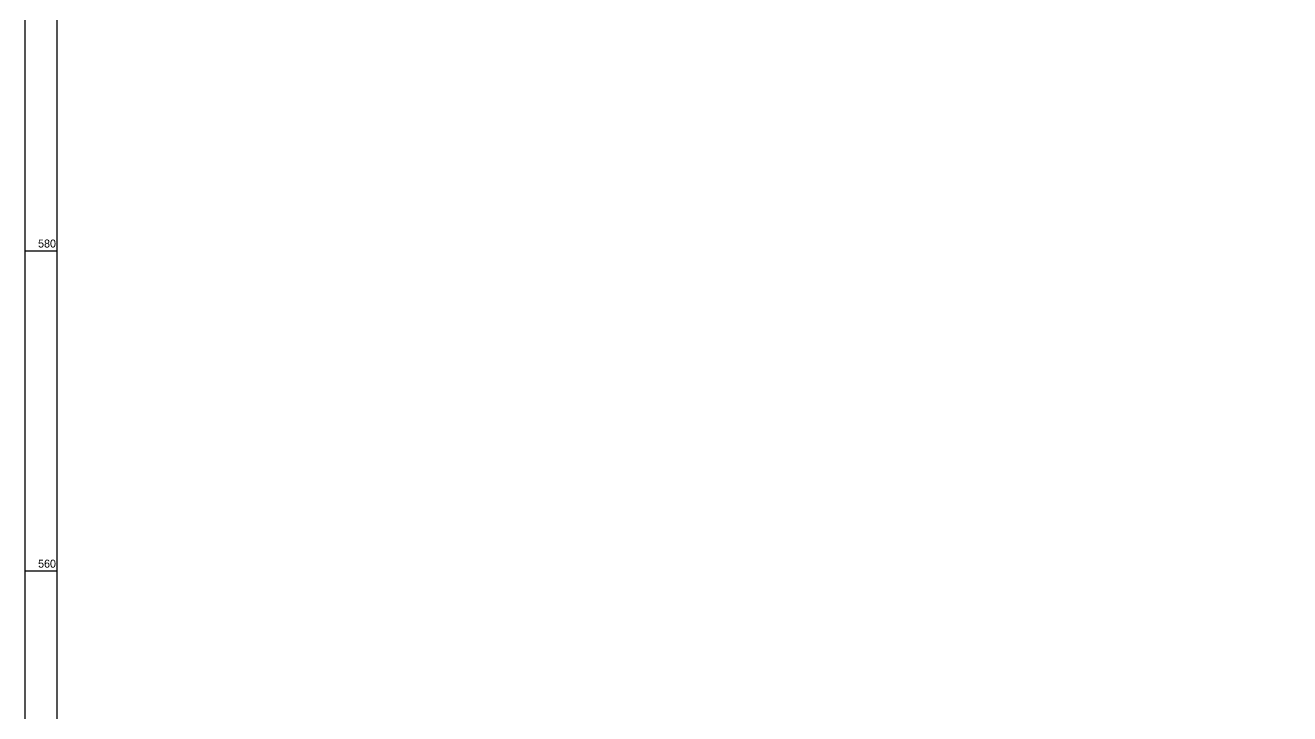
# Model space of a CAD drawing. Extents: x 547747 to 549324, y 1837450 to 1838029.
# Drawn here: x 548680.3 to 548759.3, y 1837493 to 1837536 of the extents above; entities that cross this region are included whole.
import ezdxf

# ---------------------------------------------------------------- set-up
doc = ezdxf.new("R2010")
doc.units = 0
doc.layers.add('Level 58', color=7, linetype='Continuous')

msp = doc.modelspace()

# ---------------------------------------------------------------- linework, layer by layer
at = {"layer": 'Level 58'}
for p, q in [((548680.32, 1837521.92), (548682.32, 1837521.92)), ((548680.32, 1837521.92), (548682.32, 1837521.92)), ((548680.32, 1837521.92), (548682.32, 1837521.92)), ((548680.32, 1837521.92), (548682.32, 1837521.92)), ((548680.32, 1837521.92), (548682.32, 1837521.92)), ((548680.32, 1837501.92), (548682.32, 1837501.92)), ((548680.32, 1837501.92), (548682.32, 1837501.92)), ((548680.32, 1837501.92), (548682.32, 1837501.92)), ((548680.32, 1837501.92), (548682.32, 1837501.92)), ((548680.32, 1837501.92), (548682.32, 1837501.92))]:
    msp.add_line(p, q, dxfattribs=at)
for points in [[(548680.32, 1837463.19), (548680.32, 1837963.29), (549017.69, 1837963.29), (549017.69, 1837463.19)], [(548680.32, 1837463.19), (548680.32, 1837963.29), (549017.69, 1837963.29), (549017.69, 1837463.19)], [(548680.32, 1837463.19), (548680.32, 1837963.29), (549017.69, 1837963.29), (549017.69, 1837463.19)], [(548680.32, 1837463.19), (548680.32, 1837963.29), (549017.69, 1837963.29), (549017.69, 1837463.19)], [(548680.32, 1837463.19), (548680.32, 1837963.29), (549017.69, 1837963.29), (549017.69, 1837463.19)], [(548682.32, 1837961.29), (549015.69, 1837961.29), (549015.69, 1837465.19), (548682.32, 1837465.19)], [(548682.32, 1837465.19), (548682.32, 1837961.29), (549015.69, 1837961.29), (549015.69, 1837465.19)], [(548682.32, 1837465.19), (548682.32, 1837961.29), (549015.69, 1837961.29), (549015.69, 1837465.19)], [(548682.32, 1837465.19), (548682.32, 1837961.29), (549015.69, 1837961.29), (549015.69, 1837465.19)], [(548682.32, 1837465.19), (548682.32, 1837961.29), (549015.69, 1837961.29), (549015.69, 1837465.19)], [(548682.32, 1837465.19), (548682.32, 1837961.29), (549015.69, 1837961.29), (549015.69, 1837465.19)]]:
    msp.add_lwpolyline(points, close=True, dxfattribs=at)

# ---------------------------------------------------------------- texts
for s, p in [('580', (548681.12, 1837522.12)), ('580', (548681.12, 1837522.12)), ('580', (548681.12, 1837522.12)), ('580', (548681.12, 1837522.12)), ('580', (548681.12, 1837522.12)), ('560', (548681.12, 1837502.12)), ('560', (548681.12, 1837502.12)), ('560', (548681.12, 1837502.12)), ('560', (548681.12, 1837502.12)), ('560', (548681.12, 1837502.12))]:
    msp.add_text(s, height=0.5, dxfattribs=at).set_placement(p)

doc.saveas('drawing.dxf')
